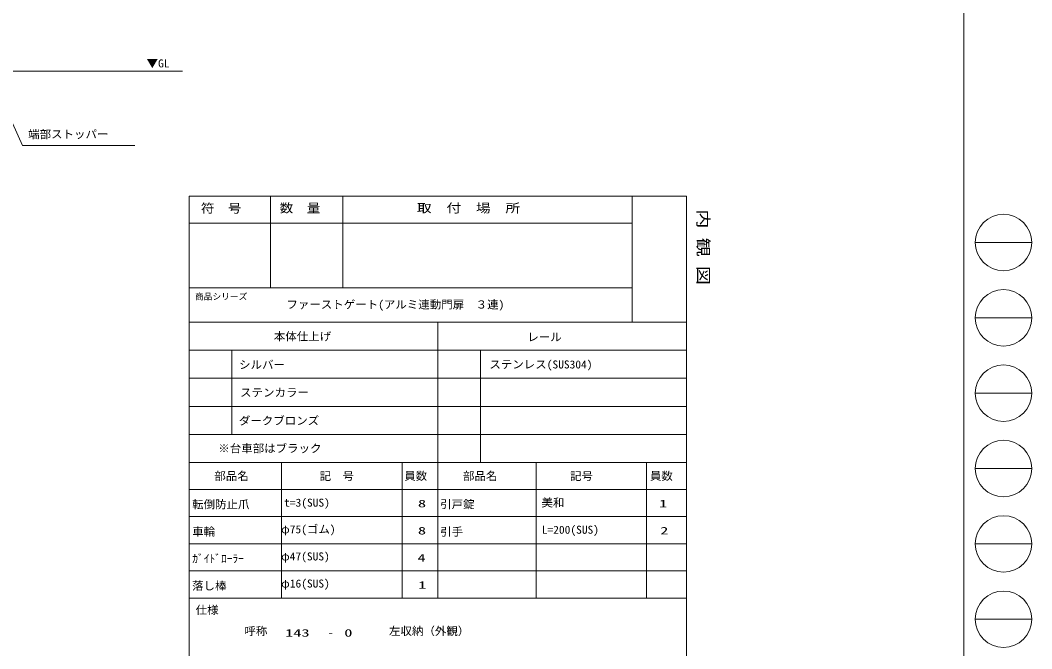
# Model space of a CAD drawing. Units: millimetres, scale not verified. Extents: x -41262 to 41888, y -7064 to 7244.
# Drawn here: x 35175 to 41888, y -4139 to 31 of the extents above; entities that cross this region are included whole.
import ezdxf
from ezdxf.enums import TextEntityAlignment as Align

# ---------------------------------------------------------------- set-up
doc = ezdxf.new("R2010")
doc.units = ezdxf.units.MM
doc.header["$LTSCALE"] = 29
for name, color, linetype, lineweight in [('0-0_0', 7, 'Continuous', 9), ('0-1_USER1', 7, 'Continuous', 9), ('0-2_YKK_ZWAK', 3, 'Continuous', 18)]:
    doc.layers.add(name, color=color, linetype=linetype, lineweight=lineweight)
doc.styles.add('ＭＳ ゴシック', font='')
doc.styles.get('ＭＳ ゴシック').set_extended_font_data('MS Gothic')

msp = doc.modelspace()

# ---------------------------------------------------------------- linework, layer by layer
at = {"layer": '0-0_0'}
for p, q in [((39596.6, -1135.58), (36296.6, -1135.58)), ((36296.6, -1135.58), (36296.6, -1972.77)), ((36836.6, -1744.81), (36836.6, -1135.58)), ((37316.6, -1135.58), (37316.6, -1744.81)), ((39236.6, -1972.77), (39236.6, -1135.58)), ((39596.6, -1972.77), (39596.6, -1135.58)), ((36296.6, -1315.58), (39236.6, -1315.58)), ((39236.6, -1744.81), (36296.6, -1744.81)), ((36296.6, -1972.77), (39596.6, -1972.77)), ((36296.6, -3802.72), (36296.6, -1972.77)), ((37946.6, -1972.77), (37946.6, -2902.72)), ((39596.6, -1972.77), (39596.6, -3802.72)), ((36296.6, -2158.76), (39596.6, -2158.76)), ((36578.45, -2716.73), (36578.45, -2158.76)), ((38228.45, -2902.72), (38228.45, -2158.76)), ((36296.6, -2344.75), (39596.6, -2344.75)), ((36296.6, -2530.74), (39596.6, -2530.74)), ((39596.6, -2716.73), (36296.6, -2716.73)), ((39596.6, -2902.72), (36296.6, -2902.72)), ((36908.26, -3802.72), (36908.26, -2902.72)), ((37710.01, -2902.72), (37710.01, -3802.72)), ((37946.6, -2902.72), (37946.6, -3802.72)), ((38597.7, -3802.72), (38597.7, -2902.72)), ((39330.43, -2902.72), (39330.43, -3802.72)), ((39596.6, -2902.72), (39596.6, -3802.72)), ((36296.6, -3082.72), (39596.6, -3082.72)), ((39596.6, -3262.72), (36296.6, -3262.72)), ((36296.6, -3442.72), (39596.6, -3442.72)), ((39596.6, -3622.72), (36296.6, -3622.72)), ((36296.6, -3802.72), (36296.6, -4942.15))]:
    msp.add_line(p, q, dxfattribs=at)
msp.add_lwpolyline([(39596.6, -4942.15), (39596.6, -3802.72), (36296.6, -3802.72)], dxfattribs=at)
at = {"layer": '0-1_USER1'}
for p, q in [((36250.66, -307.23), (33139.4, -307.23)), ((35188.79, -799.19), (34966.42, -305.23)), ((35188.79, -799.19), (35935.66, -799.19))]:
    msp.add_line(p, q, dxfattribs=at)
at = {"layer": '0-2_YKK_ZWAK'}
for p, q in [((41437.52, 7118.75), (41437.52, -6131.25)), ((41512.52, -1443.75), (41887.52, -1443.75)), ((41512.52, -1943.75), (41887.52, -1943.75)), ((41512.52, -2443.75), (41887.52, -2443.75)), ((41512.52, -2943.75), (41887.52, -2943.75)), ((41512.52, -3443.75), (41887.52, -3443.75)), ((41512.52, -3943.75), (41887.52, -3943.75))]:
    msp.add_line(p, q, dxfattribs=at)
for centre in [(41700.02, -1443.75), (41700.02, -1943.75), (41700.02, -2443.75), (41700.02, -2943.75), (41700.02, -3443.75), (41700.02, -3943.75)]:
    msp.add_circle(centre, 187.5, dxfattribs=at)

# ---------------------------------------------------------------- texts
at = {"layer": '0-0_0', "style": 'ＭＳ ゴシック'}
for s, height, width, p in [('符\u3000号', 59.78, 1.1, (36373.75, -1263.84)), ('数\u3000量', 59.78, 1.1, (36897.03, -1262.6)), ('取\u3000付\u3000場\u3000所', 59.78, 1.2, (37807.5, -1262.6)), ('ファーストゲート(アルミ連動門扉\u3000３連)', 53.14, 1.05, (36941.23, -1898)), ('本体仕上げ', 53.14, 1.05, (36857.65, -2109.3)), ('レール', 53.14, 1.05, (38540.29, -2113.71)), ('ステンレス(SUS304)', 53.14, 1.05, (38288.09, -2295.29)), ('部品名', 53.14, 1.05, (36462.82, -3035.96)), ('記\u3000号', 53.14, 1.05, (37161.73, -3036.33)), ('員数', 53.14, 1.05, (37723.11, -3035.22)), ('部品名', 53.14, 1.05, (38112.82, -3035.96)), ('記号', 53.14, 1.05, (38823.52, -3036.33)), ('員数', 53.14, 1.05, (39353.39, -3035.22)), ('転倒防止爪', 53.14, 1.05, (36315.21, -3223.84)), ('t=3(SUS)', 53.14, 1.05, (36925.85, -3212.4)), (' 8', 49.82, 1.6, (37759.67, -3215.85)), ('車輪', 53.14, 1.05, (36316.06, -3404.58)), ('φ75(ゴム)', 53.14, 1.05, (36905.54, -3389.09)), (' 8', 49.82, 1.6, (37759.67, -3395.85)), ('ｶﾞｲﾄﾞﾛｰﾗｰ', 53.14, 1.05, (36316.58, -3584.21)), ('φ47(SUS)', 53.14, 1.05, (36905.54, -3569.09)), (' 4', 49.82, 1.6, (37756.8, -3575.85)), ('φ16(SUS)', 53.14, 1.05, (36905.75, -3749.09)), ('1', 49.82, 1.6, (37815.3, -3756.2)), ('仕様', 53.14, 1.05, (36338.86, -3924.82)), ('呼称', 53.14, 1.05, (36662.16, -4065.12)), ('143', 49.82, 1.6, (36932.43, -4074.03)), ('0', 49.82, 1.6, (37325.07, -4074.03)), ('左収納（外観）', 53.14, 1.05, (37622.13, -4064.75)), ('-', 53.14, 1.05, (37215.14, -4073.58))]:
    msp.add_text(s, height=height, dxfattribs=dict(at, width=width)).set_placement(p, align=Align.BOTTOM_LEFT)
at = {"layer": '0-0_0', "style": 'ＭＳ ゴシック', "width": 1.2}
msp.add_text('内 観 図', height=76.39, rotation=270, dxfattribs=at).set_placement((39646.79, -1224.71), align=Align.BOTTOM_LEFT)
at = {"layer": '0-0_0', "style": 'ＭＳ ゴシック'}
msp.add_text('商品シリーズ', height=41.51, dxfattribs=at).set_placement((36333.86, -1835.62), align=Align.BOTTOM_LEFT)
at = {"layer": '0-1_USER1', "style": 'ＭＳ ゴシック'}
for s, height, width, p in [('▼GL', 53.14, 1.05, (36013.05, -297.66)), ('端部ストッパー', 53.14, 1.05, (35227.14, -768.05)), ('シルバー', 53.14, 1.05, (36627.14, -2297.5)), ('ステンカラー', 53.14, 1.05, (36633.79, -2482.02)), ('ダークブロンズ', 53.14, 1.05, (36625.8, -2668.74)), ('※台車部はブラック', 53.14, 1.05, (36489.02, -2852.52)), ('引戸錠', 53.14, 1.05, (37961.44, -3223.08)), ('美和', 53.14, 1.05, (38633.87, -3212.37)), ('1', 49.82, 1.6, (39414.29, -3215.82)), ('引手', 53.14, 1.05, (37961.44, -3405.65)), ('L=200(SUS)', 53.14, 1.05, (38635.82, -3392)), ('2', 49.82, 1.6, (39421.48, -3395.83)), ('落し棒', 53.14, 1.05, (36315.24, -3764.58))]:
    msp.add_text(s, height=height, dxfattribs=dict(at, width=width)).set_placement(p, align=Align.BOTTOM_LEFT)

doc.saveas('drawing.dxf')
